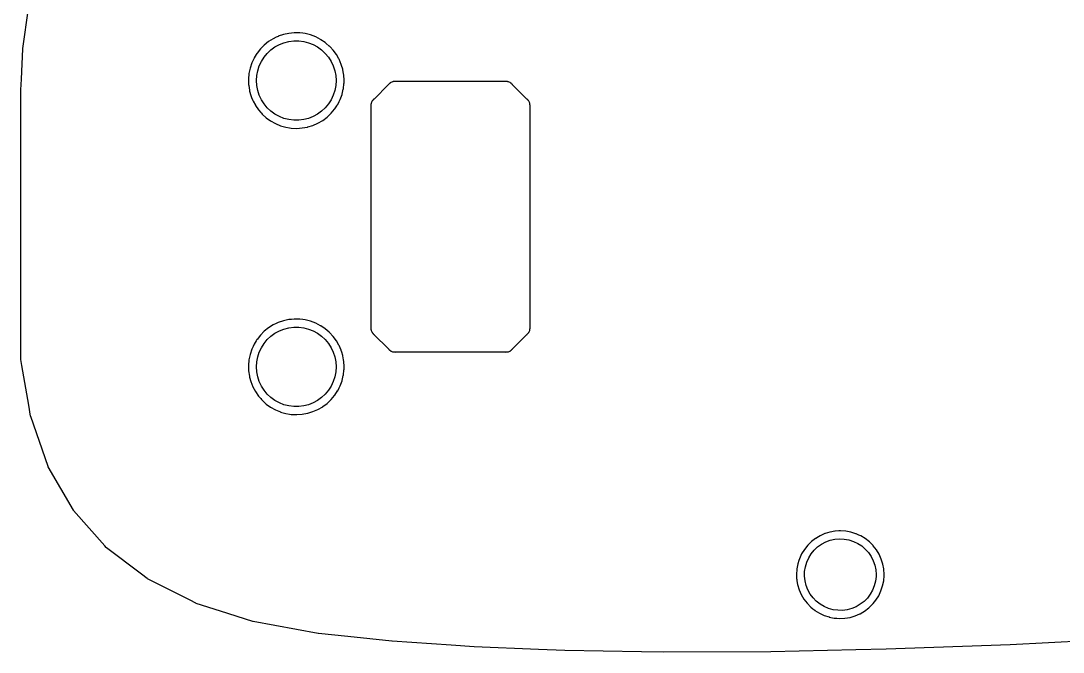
# Model space of a CAD drawing. Extents: x -3.92 to 3.92, y 0.02 to 7.83.
# Drawn here: x -3.917 to -1.338, y 0.025 to 1.587 of the extents above; entities that cross this region are included whole.
import ezdxf

# ---------------------------------------------------------------- set-up
doc = ezdxf.new("R2010")
doc.units = 0
doc.header["$MEASUREMENT"] = 0
doc.layers.add('BLACK', color=7, linetype='CONTINUOUS')

msp = doc.modelspace()

# ---------------------------------------------------------------- linework, layer by layer
at = {"layer": 'BLACK', "linetype": 'CONTINUOUS'}
for p, q in [((-3.91214, 1.51884), (-3.89843, 1.61806)), ((-3.28066, 1.549), (-3.28568, 1.54661)), ((-3.28054, 1.54906), (-3.28066, 1.549)), ((-3.28066, 1.549), (-3.28066, 1.549)), ((-3.2804, 1.54911), (-3.28054, 1.54906)), ((-3.26778, 1.55343), (-3.2804, 1.54911)), ((-3.2804, 1.54911), (-3.2804, 1.54911)), ((-3.26765, 1.55348), (-3.26778, 1.55343)), ((-3.26778, 1.55343), (-3.26778, 1.55343)), ((-3.26751, 1.55351), (-3.26765, 1.55348)), ((-3.25448, 1.55635), (-3.26751, 1.55351)), ((-3.25434, 1.55638), (-3.25448, 1.55635)), ((-3.25448, 1.55635), (-3.25448, 1.55635)), ((-3.24753, 1.55706), (-3.25434, 1.55638)), ((-3.24092, 1.55772), (-3.24753, 1.55706)), ((-3.24078, 1.55773), (-3.24092, 1.55772)), ((-3.24092, 1.55772), (-3.24092, 1.55772)), ((-3.24064, 1.55773), (-3.24078, 1.55773)), ((-3.23307, 1.55761), (-3.24064, 1.55773)), ((-3.24064, 1.55773), (-3.24064, 1.55773)), ((-3.22716, 1.55752), (-3.23307, 1.55761)), ((-3.22702, 1.5575), (-3.22716, 1.55752)), ((-3.21936, 1.55649), (-3.22702, 1.5575)), ((-3.22702, 1.5575), (-3.22702, 1.5575)), ((-3.21365, 1.55574), (-3.21936, 1.55649)), ((-3.20044, 1.55242), (-3.21365, 1.55574)), ((-3.1877, 1.54761), (-3.20044, 1.55242)), ((-3.17559, 1.54136), (-3.1877, 1.54761)), ((-3.315, 1.52744), (-3.32458, 1.51776)), ((-3.30437, 1.53596), (-3.315, 1.52744)), ((-3.29283, 1.5432), (-3.30437, 1.53596)), ((-3.29857, 1.51535), (-3.28857, 1.52261)), ((-3.28568, 1.54661), (-3.29283, 1.5432)), ((-3.28857, 1.52261), (-3.27773, 1.52857)), ((-3.27773, 1.52857), (-3.26624, 1.53312)), ((-3.26624, 1.53312), (-3.25427, 1.53619)), ((-3.25427, 1.53619), (-3.24201, 1.53774)), ((-3.24201, 1.53774), (-3.22965, 1.53774)), ((-3.22965, 1.53774), (-3.21738, 1.53619)), ((-3.21738, 1.53619), (-3.20541, 1.53312)), ((-3.20541, 1.53312), (-3.19392, 1.52857)), ((-3.19392, 1.52857), (-3.18309, 1.52261)), ((-3.18309, 1.52261), (-3.17309, 1.51535)), ((-3.1747, 1.54076), (-3.17559, 1.54136)), ((-3.1644, 1.53384), (-3.1747, 1.54076)), ((-3.16429, 1.53376), (-3.1644, 1.53384)), ((-3.1644, 1.53384), (-3.1644, 1.53384)), ((-3.16145, 1.53134), (-3.16429, 1.53376)), ((-3.15404, 1.525), (-3.16145, 1.53134)), ((-3.15393, 1.52491), (-3.15404, 1.525)), ((-3.15404, 1.525), (-3.15404, 1.525)), ((-3.15383, 1.52481), (-3.15393, 1.52491)), ((-3.152, 1.52284), (-3.15383, 1.52481)), ((-3.15383, 1.52481), (-3.15383, 1.52481)), ((-3.14465, 1.51493), (-3.152, 1.52284)), ((-3.91599, 1.44323), (-3.91218, 1.51841)), ((-3.91218, 1.51841), (-3.91214, 1.51884)), ((-3.33481, 1.50407), (-3.34011, 1.49542)), ((-3.33306, 1.50692), (-3.33481, 1.50407)), ((-3.33299, 1.50704), (-3.33306, 1.50692)), ((-3.33306, 1.50692), (-3.33306, 1.50692)), ((-3.32458, 1.51776), (-3.33299, 1.50704)), ((-3.32208, 1.48693), (-3.31545, 1.49736)), ((-3.31545, 1.49736), (-3.30758, 1.50689)), ((-3.30758, 1.50689), (-3.29857, 1.51535)), ((-3.17309, 1.51535), (-3.16408, 1.50689)), ((-3.16408, 1.50689), (-3.1562, 1.49736)), ((-3.1562, 1.49736), (-3.14958, 1.48693)), ((-3.13659, 1.50395), (-3.14465, 1.51493)), ((-3.13652, 1.50383), (-3.13659, 1.50395)), ((-3.1303, 1.49292), (-3.13652, 1.50383)), ((-3.13652, 1.50383), (-3.13652, 1.50383)), ((-3.35012, 1.47013), (-3.35015, 1.46999)), ((-3.34584, 1.48307), (-3.35012, 1.47013)), ((-3.34274, 1.48974), (-3.34584, 1.48307)), ((-3.34017, 1.49529), (-3.34274, 1.48974)), ((-3.34011, 1.49542), (-3.34017, 1.49529)), ((-3.34017, 1.49529), (-3.34017, 1.49529)), ((-3.33116, 1.46399), (-3.32734, 1.47574)), ((-3.32734, 1.47574), (-3.32208, 1.48693)), ((-3.14958, 1.48693), (-3.14431, 1.47574)), ((-3.14431, 1.47574), (-3.14049, 1.46399)), ((-3.12984, 1.49212), (-3.1303, 1.49292)), ((-3.1245, 1.47959), (-3.12984, 1.49212)), ((-3.12371, 1.47695), (-3.1245, 1.47959)), ((-3.12099, 1.46777), (-3.12371, 1.47695)), ((-3.35288, 1.45679), (-3.35409, 1.44323)), ((-3.35084, 1.46667), (-3.35288, 1.45679)), ((-3.35015, 1.46999), (-3.35084, 1.46667)), ((-3.35015, 1.46999), (-3.35015, 1.46999)), ((-3.33425, 1.43951), (-3.33348, 1.45184)), ((-3.33348, 1.45184), (-3.33116, 1.46399)), ((-3.14049, 1.46399), (-3.13818, 1.45184)), ((-3.13818, 1.45184), (-3.1374, 1.43951)), ((-3.12063, 1.46653), (-3.12099, 1.46777)), ((-3.1206, 1.46639), (-3.12063, 1.46653)), ((-3.1189, 1.45665), (-3.1206, 1.46639)), ((-3.1206, 1.46639), (-3.1206, 1.46639)), ((-3.11828, 1.45311), (-3.1189, 1.45665)), ((-3.11828, 1.45297), (-3.11828, 1.45311)), ((-3.11757, 1.44072), (-3.11828, 1.45297)), ((-3.11828, 1.45297), (-3.11828, 1.45297)), ((-3.91732, 1.41695), (-3.91599, 1.44323)), ((-3.35409, 1.44323), (-3.35409, 1.44308)), ((-3.35409, 1.44308), (-3.35409, 1.44308)), ((-3.35409, 1.44308), (-3.35382, 1.43263)), ((-3.35382, 1.43263), (-3.35374, 1.42961)), ((-3.35374, 1.42961), (-3.35372, 1.42947)), ((-3.35372, 1.42947), (-3.35372, 1.42947)), ((-3.35372, 1.42947), (-3.3534, 1.42725)), ((-3.3534, 1.42725), (-3.35182, 1.41612)), ((-3.33348, 1.42717), (-3.33425, 1.43951)), ((-3.33116, 1.41503), (-3.33348, 1.42717)), ((-3.13818, 1.42717), (-3.14049, 1.41503)), ((-3.1374, 1.43951), (-3.13818, 1.42717)), ((-3.1194, 1.41842), (-3.11937, 1.41855)), ((-3.11937, 1.41855), (-3.11928, 1.4193)), ((-3.11928, 1.4193), (-3.11775, 1.43197)), ((-3.11775, 1.43197), (-3.11773, 1.43208)), ((-3.11775, 1.43197), (-3.11775, 1.43197)), ((-3.11773, 1.4323), (-3.1175, 1.4394)), ((-3.11773, 1.43208), (-3.11773, 1.4323)), ((-3.1175, 1.43951), (-3.11757, 1.44072)), ((-3.1175, 1.4394), (-3.1175, 1.43951)), ((-3.00787, 1.42942), (-3.04348, 1.39381)), ((-3.00754, 1.42983), (-3.00787, 1.42942)), ((-3.00753, 1.42983), (-3.00754, 1.42983)), ((-3.0073, 1.4301), (-3.00753, 1.42983)), ((-3.00711, 1.43039), (-3.0073, 1.4301)), ((-3.00684, 1.43062), (-3.00711, 1.43039)), ((-3.00571, 1.4316), (-3.00684, 1.43062)), ((-3.00684, 1.43062), (-3.00684, 1.43062)), ((-3.00544, 1.43185), (-3.00571, 1.4316)), ((-3.00499, 1.4323), (-3.00544, 1.43185)), ((-3.00454, 1.43263), (-3.00499, 1.4323)), ((-3.00422, 1.43288), (-3.00454, 1.43263)), ((-3.00311, 1.43384), (-3.00422, 1.43288)), ((-3.00284, 1.43407), (-3.00311, 1.43384)), ((-3.00311, 1.43384), (-3.00311, 1.43384)), ((-3.00252, 1.43422), (-3.00284, 1.43407)), ((-3.00239, 1.4343), (-3.00252, 1.43422)), ((-3.00188, 1.4346), (-3.00239, 1.4343)), ((-3.00175, 1.43467), (-3.00188, 1.4346)), ((-3.00146, 1.43488), (-3.00175, 1.43467)), ((-2.99974, 1.4355), (-3.00146, 1.43488)), ((-2.99937, 1.43565), (-2.99974, 1.4355)), ((-2.99803, 1.43626), (-2.99937, 1.43565)), ((-2.99771, 1.43641), (-2.99803, 1.43626)), ((-2.99803, 1.43626), (-2.99803, 1.43626)), ((-2.99736, 1.43646), (-2.99771, 1.43641)), ((-2.99721, 1.4365), (-2.99736, 1.43646)), ((-2.99664, 1.43664), (-2.99721, 1.4365)), ((-2.99649, 1.43667), (-2.99664, 1.43664)), ((-2.99616, 1.43679), (-2.99649, 1.43667)), ((-2.99581, 1.43681), (-2.99616, 1.43679)), ((-2.99433, 1.4369), (-2.99581, 1.43681)), ((-2.99581, 1.43681), (-2.99581, 1.43681)), ((-2.99394, 1.43695), (-2.99433, 1.4369)), ((-2.9935, 1.43701), (-2.99394, 1.43695)), ((-2.99283, 1.43701), (-2.9935, 1.43701)), ((-2.99252, 1.43702), (-2.99283, 1.43701)), ((-2.99053, 1.43714), (-2.99252, 1.43702)), ((-2.99019, 1.43706), (-2.99053, 1.43714)), ((-2.98983, 1.43703), (-2.99019, 1.43706)), ((-2.98939, 1.43701), (-2.98983, 1.43706)), ((-2.98983, 1.43706), (-2.98983, 1.43703)), ((-2.71912, 1.43701), (-2.98939, 1.43701)), ((-2.71859, 1.43706), (-2.71912, 1.43701)), ((-2.71823, 1.43708), (-2.71859, 1.43706)), ((-2.71859, 1.43706), (-2.71859, 1.43706)), ((-2.71789, 1.43716), (-2.71823, 1.43708)), ((-2.71754, 1.43713), (-2.71789, 1.43716)), ((-2.71604, 1.43702), (-2.71754, 1.43713)), ((-2.71754, 1.43713), (-2.71754, 1.43713)), ((-2.71567, 1.43701), (-2.71604, 1.43702)), ((-2.71504, 1.43701), (-2.71567, 1.43701)), ((-2.71485, 1.43698), (-2.71504, 1.43701)), ((-2.71449, 1.43692), (-2.71485, 1.43698)), ((-2.71485, 1.43698), (-2.71485, 1.43698)), ((-2.71409, 1.43688), (-2.71449, 1.43692)), ((-2.71345, 1.43683), (-2.71409, 1.43688)), ((-2.71227, 1.43674), (-2.71345, 1.43683)), ((-2.71194, 1.43662), (-2.71227, 1.43674)), ((-2.71179, 1.43658), (-2.71194, 1.43662)), ((-2.71122, 1.43643), (-2.71179, 1.43658)), ((-2.71107, 1.43639), (-2.71122, 1.43643)), ((-2.71072, 1.43634), (-2.71107, 1.43639)), ((-2.7094, 1.43572), (-2.71072, 1.43634)), ((-2.70907, 1.43556), (-2.7094, 1.43572)), ((-2.7087, 1.4354), (-2.70907, 1.43556)), ((-2.70699, 1.43476), (-2.7087, 1.4354)), ((-2.7067, 1.43455), (-2.70699, 1.43476)), ((-2.70657, 1.43448), (-2.7067, 1.43455)), ((-2.70607, 1.43417), (-2.70657, 1.43448)), ((-2.70594, 1.43409), (-2.70607, 1.43417)), ((-2.70562, 1.43394), (-2.70594, 1.43409)), ((-2.70535, 1.43371), (-2.70562, 1.43394)), ((-2.70425, 1.43273), (-2.70535, 1.43371)), ((-2.70535, 1.43371), (-2.70535, 1.43371)), ((-2.70394, 1.43248), (-2.70425, 1.43273)), ((-2.70359, 1.43221), (-2.70394, 1.43248)), ((-2.70311, 1.43174), (-2.70359, 1.43221)), ((-2.70289, 1.43153), (-2.70311, 1.43174)), ((-2.70139, 1.43021), (-2.70289, 1.43153)), ((-2.70121, 1.42991), (-2.70139, 1.43021)), ((-2.70098, 1.42964), (-2.70121, 1.42991)), ((-2.70096, 1.42966), (-2.70098, 1.42964)), ((-2.70068, 1.42931), (-2.70096, 1.42966)), ((-2.66507, 1.3937), (-2.70068, 1.42931)), ((-3.91732, 1.4167), (-3.91732, 1.41695)), ((-3.91732, 0.750134), (-3.91732, 1.4167)), ((-3.35182, 1.41612), (-3.35178, 1.41598)), ((-3.35178, 1.41598), (-3.35178, 1.41598)), ((-3.35178, 1.41598), (-3.35116, 1.41362)), ((-3.35116, 1.41362), (-3.34836, 1.40294)), ((-3.34836, 1.40294), (-3.34629, 1.39764)), ((-3.34629, 1.39764), (-3.34391, 1.39153)), ((-3.32734, 1.40328), (-3.33116, 1.41503)), ((-3.32208, 1.39209), (-3.32734, 1.40328)), ((-3.14431, 1.40328), (-3.14958, 1.39209)), ((-3.14049, 1.41503), (-3.14431, 1.40328)), ((-3.12723, 1.39252), (-3.12718, 1.39267)), ((-3.12718, 1.39267), (-3.1226, 1.40517)), ((-3.1226, 1.40517), (-3.12255, 1.40531)), ((-3.1226, 1.40517), (-3.1226, 1.40517)), ((-3.12255, 1.40531), (-3.12252, 1.40545)), ((-3.12252, 1.40545), (-3.1194, 1.41842)), ((-3.12252, 1.40545), (-3.12252, 1.40545)), ((-3.1194, 1.41842), (-3.1194, 1.41842)), ((-3.04462, 1.39283), (-3.0457, 1.3916)), ((-3.04438, 1.39309), (-3.04462, 1.39283)), ((-3.04408, 1.39328), (-3.04438, 1.39309)), ((-3.04381, 1.39351), (-3.04408, 1.39328)), ((-3.04348, 1.39381), (-3.04383, 1.39353)), ((-3.04383, 1.39353), (-3.04381, 1.39351)), ((-2.66466, 1.39336), (-2.66507, 1.3937)), ((-2.66439, 1.39313), (-2.66466, 1.39336)), ((-2.66466, 1.39336), (-2.66466, 1.39336)), ((-2.6641, 1.39294), (-2.66439, 1.39313)), ((-2.66386, 1.39267), (-2.6641, 1.39294)), ((-2.66289, 1.39153), (-2.66386, 1.39267)), ((-2.66386, 1.39267), (-2.66386, 1.39267)), ((-3.34391, 1.39153), (-3.34341, 1.39025)), ((-3.34341, 1.39025), (-3.34257, 1.38866)), ((-3.34257, 1.38866), (-3.33711, 1.37835)), ((-3.33711, 1.37835), (-3.33704, 1.37821)), ((-3.33704, 1.37821), (-3.33696, 1.37809)), ((-3.33696, 1.37809), (-3.33696, 1.37809)), ((-3.33696, 1.37809), (-3.3294, 1.3671)), ((-3.3294, 1.3671), (-3.3294, 1.3671)), ((-3.3294, 1.3671), (-3.32932, 1.36699)), ((-3.32932, 1.36699), (-3.32392, 1.36079)), ((-3.31545, 1.38166), (-3.32208, 1.39209)), ((-3.30758, 1.37213), (-3.31545, 1.38166)), ((-3.29857, 1.36367), (-3.30758, 1.37213)), ((-3.16408, 1.37213), (-3.17309, 1.36367)), ((-3.1562, 1.38166), (-3.16408, 1.37213)), ((-3.14958, 1.39209), (-3.1562, 1.38166)), ((-3.14957, 1.35851), (-3.14083, 1.36896)), ((-3.14083, 1.36896), (-3.14028, 1.3698)), ((-3.14028, 1.3698), (-3.13581, 1.3766)), ((-3.13581, 1.3766), (-3.13343, 1.38023)), ((-3.13343, 1.38023), (-3.13335, 1.38035)), ((-3.13343, 1.38023), (-3.13343, 1.38023)), ((-3.13335, 1.38035), (-3.12965, 1.38771)), ((-3.12965, 1.38771), (-3.1273, 1.39239)), ((-3.1273, 1.39239), (-3.12723, 1.39252)), ((-3.1273, 1.39239), (-3.1273, 1.39239)), ((-3.05119, 1.37845), (-3.05133, 1.3766)), ((-3.05133, 1.3766), (-3.05126, 1.37626)), ((-3.05126, 1.37626), (-3.05123, 1.3759)), ((-3.05123, 1.3759), (-3.05124, 1.3759)), ((-3.05124, 1.3759), (-3.05118, 1.37537)), ((-3.05118, 1.37881), (-3.05119, 1.37845)), ((-3.05113, 1.37976), (-3.05118, 1.37945)), ((-3.05118, 1.37945), (-3.05118, 1.37881)), ((-3.05118, 1.37537), (-3.05118, 0.829507)), ((-3.0511, 1.38), (-3.05113, 1.37976)), ((-3.05105, 1.3804), (-3.0511, 1.38)), ((-3.05094, 1.38187), (-3.05105, 1.3804)), ((-3.05091, 1.38222), (-3.05094, 1.38187)), ((-3.05079, 1.38255), (-3.05091, 1.38222)), ((-3.05076, 1.3827), (-3.05079, 1.38255)), ((-3.05061, 1.38327), (-3.05076, 1.3827)), ((-3.05056, 1.38342), (-3.05061, 1.38327)), ((-3.05051, 1.38377), (-3.05056, 1.38342)), ((-3.04984, 1.3852), (-3.05051, 1.38377)), ((-3.04973, 1.38542), (-3.04984, 1.3852)), ((-3.04958, 1.38579), (-3.04973, 1.38542)), ((-3.04894, 1.3875), (-3.04958, 1.38579)), ((-3.04872, 1.38778), (-3.04894, 1.3875)), ((-3.04865, 1.38792), (-3.04872, 1.38778)), ((-3.04835, 1.38842), (-3.04865, 1.38792)), ((-3.04826, 1.38855), (-3.04835, 1.38842)), ((-3.04811, 1.38887), (-3.04826, 1.38855)), ((-3.04788, 1.38913), (-3.04811, 1.38887)), ((-3.0469, 1.39024), (-3.04788, 1.38913)), ((-3.04665, 1.39055), (-3.0469, 1.39024)), ((-3.04639, 1.3909), (-3.04665, 1.39055)), ((-3.04591, 1.39138), (-3.04639, 1.3909)), ((-3.0457, 1.3916), (-3.04591, 1.39138)), ((-2.66264, 1.39126), (-2.66289, 1.39153)), ((-2.66219, 1.39081), (-2.66264, 1.39126)), ((-2.66207, 1.39066), (-2.66219, 1.39081)), ((-2.66186, 1.39036), (-2.66207, 1.39066)), ((-2.66161, 1.39005), (-2.66186, 1.39036)), ((-2.66042, 1.38866), (-2.66161, 1.39005)), ((-2.66027, 1.38834), (-2.66042, 1.38866)), ((-2.66019, 1.38821), (-2.66027, 1.38834)), ((-2.65989, 1.38771), (-2.66019, 1.38821)), ((-2.65982, 1.38757), (-2.65989, 1.38771)), ((-2.65961, 1.38729), (-2.65982, 1.38757)), ((-2.65949, 1.38695), (-2.65961, 1.38729)), ((-2.65899, 1.38557), (-2.65949, 1.38695)), ((-2.65949, 1.38695), (-2.65949, 1.38695)), ((-2.65884, 1.3852), (-2.65899, 1.38557)), ((-2.65808, 1.38353), (-2.65884, 1.3852)), ((-2.65803, 1.38318), (-2.65808, 1.38353)), ((-2.65799, 1.38304), (-2.65803, 1.38318)), ((-2.65785, 1.38247), (-2.65799, 1.38304)), ((-2.65782, 1.38232), (-2.65785, 1.38247)), ((-2.6577, 1.38198), (-2.65782, 1.38232)), ((-2.65767, 1.38163), (-2.6577, 1.38198)), ((-2.65758, 1.38016), (-2.65767, 1.38163)), ((-2.65767, 1.38163), (-2.65767, 1.38163)), ((-2.65754, 1.37976), (-2.65758, 1.38016)), ((-2.65748, 1.37933), (-2.65754, 1.37976)), ((-2.65748, 1.37865), (-2.65748, 1.37933)), ((-2.65747, 1.37835), (-2.65748, 1.37865)), ((-2.65748, 1.37522), (-2.65743, 1.37566)), ((-2.65748, 0.829354), (-2.65748, 1.37522)), ((-2.65736, 1.3766), (-2.65747, 1.37835)), ((-2.65745, 1.37566), (-2.65743, 1.37601)), ((-2.65743, 1.37566), (-2.65745, 1.37566)), ((-2.65743, 1.37601), (-2.65735, 1.37636)), ((-2.65735, 1.37636), (-2.65736, 1.3766)), ((-3.32392, 1.36079), (-3.32184, 1.35841)), ((-3.32184, 1.35841), (-3.32037, 1.35672)), ((-3.32037, 1.35672), (-3.31029, 1.34755)), ((-3.31029, 1.34755), (-3.29923, 1.3396)), ((-3.28857, 1.35641), (-3.29857, 1.36367)), ((-3.27773, 1.35045), (-3.28857, 1.35641)), ((-3.26624, 1.3459), (-3.27773, 1.35045)), ((-3.25427, 1.34283), (-3.26624, 1.3459)), ((-3.24201, 1.34128), (-3.25427, 1.34283)), ((-3.22965, 1.34128), (-3.24201, 1.34128)), ((-3.21738, 1.34283), (-3.22965, 1.34128)), ((-3.20541, 1.3459), (-3.21738, 1.34283)), ((-3.19392, 1.35045), (-3.20541, 1.3459)), ((-3.18309, 1.35641), (-3.19392, 1.35045)), ((-3.17309, 1.36367), (-3.18309, 1.35641)), ((-3.17023, 1.34104), (-3.15957, 1.34905)), ((-3.15957, 1.34905), (-3.15945, 1.34913)), ((-3.15957, 1.34905), (-3.15957, 1.34905)), ((-3.15945, 1.34913), (-3.14957, 1.35851)), ((-3.29923, 1.3396), (-3.28733, 1.33298)), ((-3.28733, 1.33298), (-3.27474, 1.32776)), ((-3.27474, 1.32776), (-3.2746, 1.32772)), ((-3.2746, 1.32772), (-3.2746, 1.32772)), ((-3.2746, 1.32772), (-3.26178, 1.32407)), ((-3.26178, 1.32407), (-3.26178, 1.32407)), ((-3.26178, 1.32407), (-3.26164, 1.32403)), ((-3.26164, 1.32403), (-3.25239, 1.32252)), ((-3.25239, 1.32252), (-3.24834, 1.32185)), ((-3.24834, 1.32185), (-3.24834, 1.32185)), ((-3.24834, 1.32185), (-3.24819, 1.32183)), ((-3.24819, 1.32183), (-3.24805, 1.32182)), ((-3.24805, 1.32182), (-3.23473, 1.3212)), ((-3.23473, 1.3212), (-3.23473, 1.3212)), ((-3.23473, 1.3212), (-3.23459, 1.32119)), ((-3.23459, 1.32119), (-3.23407, 1.32122)), ((-3.23407, 1.32122), (-3.22114, 1.32211)), ((-3.22114, 1.32211), (-3.22114, 1.32211)), ((-3.22114, 1.32211), (-3.221, 1.32211)), ((-3.221, 1.32211), (-3.22086, 1.32214)), ((-3.22086, 1.32214), (-3.20774, 1.32457)), ((-3.22086, 1.32214), (-3.22086, 1.32214)), ((-3.20774, 1.32457), (-3.2076, 1.3246)), ((-3.20774, 1.32457), (-3.20774, 1.32457)), ((-3.2076, 1.3246), (-3.19458, 1.3286)), ((-3.19458, 1.3286), (-3.18211, 1.33408)), ((-3.18211, 1.33408), (-3.17035, 1.34095)), ((-3.17035, 1.34095), (-3.17023, 1.34104)), ((-3.30437, 0.827299), (-3.315, 0.818781)), ((-3.29283, 0.834538), (-3.30437, 0.827299)), ((-3.28568, 0.837948), (-3.29283, 0.834538)), ((-3.28066, 0.840341), (-3.28568, 0.837948)), ((-3.28054, 0.840403), (-3.28066, 0.840341)), ((-3.28066, 0.840341), (-3.28066, 0.840341)), ((-3.2804, 0.840449), (-3.28054, 0.840403)), ((-3.26778, 0.844769), (-3.2804, 0.840449)), ((-3.2804, 0.840449), (-3.2804, 0.840449)), ((-3.26765, 0.844815), (-3.26778, 0.844769)), ((-3.26778, 0.844769), (-3.26778, 0.844769)), ((-3.26751, 0.844846), (-3.26765, 0.844815)), ((-3.25448, 0.847687), (-3.26751, 0.844846)), ((-3.26624, 0.824455), (-3.25427, 0.827529)), ((-3.25434, 0.847717), (-3.25448, 0.847687)), ((-3.25448, 0.847687), (-3.25448, 0.847687)), ((-3.24753, 0.848396), (-3.25434, 0.847717)), ((-3.25427, 0.827529), (-3.24201, 0.829078)), ((-3.24092, 0.849056), (-3.24753, 0.848396)), ((-3.24201, 0.829078), (-3.22965, 0.829078)), ((-3.24078, 0.84907), (-3.24092, 0.849056)), ((-3.24092, 0.849056), (-3.24092, 0.849056)), ((-3.24064, 0.849068), (-3.24078, 0.84907)), ((-3.23307, 0.848949), (-3.24064, 0.849068)), ((-3.24064, 0.849068), (-3.24064, 0.849068)), ((-3.22716, 0.848856), (-3.23307, 0.848949)), ((-3.22965, 0.829078), (-3.21738, 0.827529)), ((-3.22702, 0.848838), (-3.22716, 0.848856)), ((-3.21936, 0.847829), (-3.22702, 0.848838)), ((-3.22702, 0.848838), (-3.22702, 0.848838)), ((-3.21365, 0.847078), (-3.21936, 0.847829)), ((-3.21738, 0.827529), (-3.20541, 0.824455)), ((-3.20044, 0.843759), (-3.21365, 0.847078)), ((-3.1877, 0.838944), (-3.20044, 0.843759)), ((-3.17559, 0.832696), (-3.1877, 0.838944)), ((-3.1747, 0.832099), (-3.17559, 0.832696)), ((-3.1644, 0.825178), (-3.1747, 0.832099)), ((-3.05124, 0.828711), (-3.05131, 0.828366)), ((-3.05131, 0.828366), (-3.05129, 0.828013)), ((-3.05129, 0.828013), (-3.05119, 0.826379)), ((-3.05121, 0.829063), (-3.05124, 0.828711)), ((-3.05118, 0.829507), (-3.05123, 0.829065)), ((-3.05123, 0.829065), (-3.05121, 0.829063)), ((-3.05119, 0.826379), (-3.05118, 0.826071)), ((-3.05118, 0.826071), (-3.05118, 0.825397)), ((-3.05118, 0.825397), (-3.05112, 0.824961)), ((-2.65742, 0.828823), (-2.65748, 0.829354)), ((-2.65748, 0.825911), (-2.65747, 0.826278)), ((-2.65748, 0.825274), (-2.65748, 0.825911)), ((-2.65747, 0.826278), (-2.65736, 0.827772)), ((-2.65743, 0.828822), (-2.65742, 0.828823)), ((-2.6574, 0.828469), (-2.65743, 0.828822)), ((-2.65733, 0.828124), (-2.6574, 0.828469)), ((-2.65736, 0.827772), (-2.65733, 0.828124)), ((-2.65736, 0.827772), (-2.65736, 0.827772)), ((-3.32458, 0.809098), (-3.33299, 0.798378)), ((-3.315, 0.818781), (-3.32458, 0.809098)), ((-3.30758, 0.798224), (-3.29857, 0.806685)), ((-3.29857, 0.806685), (-3.28857, 0.81395)), ((-3.28857, 0.81395), (-3.27773, 0.819905)), ((-3.27773, 0.819905), (-3.26624, 0.824455)), ((-3.20541, 0.824455), (-3.19392, 0.819905)), ((-3.19392, 0.819905), (-3.18309, 0.81395)), ((-3.18309, 0.81395), (-3.17309, 0.806685)), ((-3.17309, 0.806685), (-3.16408, 0.798224)), ((-3.16429, 0.825098), (-3.1644, 0.825178)), ((-3.1644, 0.825178), (-3.1644, 0.825178)), ((-3.15944, 0.820959), (-3.16429, 0.825098)), ((-3.15404, 0.816344), (-3.15944, 0.820959)), ((-3.15404, 0.816343), (-3.15404, 0.816344)), ((-3.15393, 0.816251), (-3.15404, 0.816343)), ((-3.14465, 0.806272), (-3.15393, 0.816251)), ((-3.13659, 0.795293), (-3.14465, 0.806272)), ((-3.05112, 0.824961), (-3.05108, 0.824566)), ((-3.05108, 0.824566), (-3.05096, 0.82274)), ((-3.05096, 0.82274), (-3.05084, 0.822408)), ((-3.05084, 0.822408), (-3.05081, 0.822259)), ((-3.05081, 0.822259), (-3.05067, 0.821686)), ((-3.05067, 0.821686), (-3.05063, 0.821541)), ((-3.05063, 0.821541), (-3.05058, 0.821191)), ((-3.05058, 0.821191), (-3.05043, 0.82087)), ((-3.05043, 0.82087), (-3.05043, 0.82087)), ((-3.05043, 0.82087), (-3.04982, 0.819526)), ((-3.04982, 0.819526), (-3.04967, 0.819158)), ((-3.04967, 0.819158), (-3.04905, 0.817438)), ((-3.04905, 0.817438), (-3.04884, 0.817152)), ((-3.04884, 0.817152), (-3.04877, 0.817018)), ((-3.04877, 0.817018), (-3.04847, 0.81651)), ((-3.04847, 0.81651), (-3.04839, 0.816382)), ((-3.04839, 0.816382), (-3.04825, 0.81606)), ((-3.04825, 0.81606), (-3.04801, 0.815792)), ((-3.04801, 0.815792), (-3.04705, 0.814675)), ((-3.04705, 0.814675), (-3.0468, 0.814363)), ((-3.0468, 0.814363), (-3.04647, 0.813911)), ((-3.04647, 0.813911), (-3.04602, 0.813461)), ((-3.04602, 0.813461), (-3.04577, 0.813192)), ((-3.04577, 0.813192), (-3.04457, 0.811789)), ((-3.04457, 0.811789), (-3.04427, 0.811597)), ((-3.04427, 0.811597), (-3.044, 0.811365)), ((-3.044, 0.811365), (-3.044, 0.811362)), ((-3.044, 0.811362), (-3.04359, 0.811026)), ((-3.04359, 0.811026), (-3.00798, 0.775417)), ((-2.70079, 0.775308), (-2.66518, 0.810918)), ((-2.66518, 0.810918), (-2.66483, 0.811196)), ((-2.66485, 0.811213), (-2.66458, 0.811442)), ((-2.66483, 0.811196), (-2.66485, 0.811213)), ((-2.66458, 0.811442), (-2.66428, 0.811631)), ((-2.66428, 0.811631), (-2.66296, 0.813124)), ((-2.66296, 0.813124), (-2.66275, 0.813348)), ((-2.66275, 0.813348), (-2.66227, 0.813824)), ((-2.66227, 0.813824), (-2.66201, 0.814177)), ((-2.66201, 0.814177), (-2.66176, 0.814485)), ((-2.66176, 0.814485), (-2.66078, 0.815591)), ((-2.66078, 0.815591), (-2.66055, 0.815856)), ((-2.66055, 0.815856), (-2.6604, 0.816176)), ((-2.6604, 0.816176), (-2.66031, 0.816303)), ((-2.66031, 0.816303), (-2.66001, 0.816808)), ((-2.66001, 0.816808), (-2.65994, 0.816941)), ((-2.65994, 0.816941), (-2.65973, 0.817224)), ((-2.65973, 0.817224), (-2.6596, 0.817555)), ((-2.6596, 0.817555), (-2.65908, 0.818937)), ((-2.6596, 0.817555), (-2.6596, 0.817555)), ((-2.65908, 0.818937), (-2.65893, 0.819303)), ((-2.65893, 0.819303), (-2.65815, 0.820959)), ((-2.65815, 0.820959), (-2.6581, 0.821308)), ((-2.6581, 0.821308), (-2.65805, 0.821452)), ((-2.65805, 0.821452), (-2.6579, 0.822023)), ((-2.6579, 0.822023), (-2.65787, 0.822171)), ((-2.65787, 0.822171), (-2.65775, 0.822502)), ((-2.65775, 0.822502), (-2.6577, 0.823093)), ((-2.6577, 0.823093), (-2.65761, 0.824326)), ((-2.65761, 0.824326), (-2.65757, 0.824721)), ((-2.65757, 0.824721), (-2.65751, 0.825085)), ((-2.65751, 0.825085), (-2.65748, 0.825274)), ((-2.65751, 0.825085), (-2.65751, 0.825085)), ((-3.34584, 0.774406), (-3.35012, 0.761473)), ((-3.34274, 0.781083), (-3.34584, 0.774406)), ((-3.34017, 0.786633), (-3.34274, 0.781083)), ((-3.34011, 0.786763), (-3.34017, 0.786633)), ((-3.34017, 0.786633), (-3.34017, 0.786633)), ((-3.33481, 0.795408), (-3.34011, 0.786763)), ((-3.33306, 0.798256), (-3.33481, 0.795408)), ((-3.33299, 0.798378), (-3.33306, 0.798256)), ((-3.33306, 0.798256), (-3.33306, 0.798256)), ((-3.32734, 0.76708), (-3.32208, 0.778264)), ((-3.32208, 0.778264), (-3.31545, 0.7887)), ((-3.31545, 0.7887), (-3.30758, 0.798224)), ((-3.16408, 0.798224), (-3.1562, 0.7887)), ((-3.1562, 0.7887), (-3.14958, 0.778264)), ((-3.14958, 0.778264), (-3.14431, 0.76708)), ((-3.13652, 0.795169), (-3.13659, 0.795293)), ((-3.13652, 0.795168), (-3.13652, 0.795169)), ((-3.1303, 0.784262), (-3.13652, 0.795168)), ((-3.12984, 0.78346), (-3.1303, 0.784262)), ((-3.12978, 0.783328), (-3.12984, 0.78346)), ((-3.12495, 0.771995), (-3.12978, 0.783328)), ((-3.00798, 0.775417), (-3.0077, 0.775069)), ((-3.0077, 0.775069), (-3.00768, 0.775084)), ((-3.00768, 0.775084), (-3.00746, 0.774815)), ((-3.00746, 0.774815), (-3.00727, 0.774516)), ((-3.00727, 0.774516), (-3.007, 0.774282)), ((-3.007, 0.774282), (-3.007, 0.774282)), ((-3.007, 0.774282), (-3.00577, 0.773197)), ((-2.70296, 0.773123), (-2.70155, 0.774332)), ((-2.70155, 0.774332), (-2.70136, 0.774628)), ((-2.70136, 0.774628), (-2.70113, 0.774895)), ((-2.70113, 0.774893), (-2.70079, 0.775308)), ((-2.70113, 0.774895), (-2.70113, 0.774893)), ((-3.91725, 0.749294), (-3.91732, 0.750134)), ((-3.91472, 0.734564), (-3.91725, 0.749294)), ((-3.35288, 0.748133), (-3.35409, 0.734564)), ((-3.35285, 0.748273), (-3.35288, 0.748133)), ((-3.35015, 0.761332), (-3.35285, 0.748273)), ((-3.35012, 0.761473), (-3.35015, 0.761333)), ((-3.35015, 0.761333), (-3.35015, 0.761332)), ((-3.33348, 0.743183), (-3.33116, 0.755325)), ((-3.33116, 0.755325), (-3.32734, 0.76708)), ((-3.14431, 0.76708), (-3.14049, 0.755325)), ((-3.14049, 0.755325), (-3.13818, 0.743183)), ((-3.1245, 0.770929), (-3.12495, 0.771995)), ((-3.1235, 0.767566), (-3.1245, 0.770929)), ((-3.12099, 0.759107), (-3.1235, 0.767566)), ((-3.12063, 0.757867), (-3.12099, 0.759107)), ((-3.1206, 0.757727), (-3.12063, 0.757867)), ((-3.11893, 0.748126), (-3.1206, 0.757727)), ((-3.1206, 0.757727), (-3.1206, 0.757727)), ((-3.11828, 0.744447), (-3.11893, 0.748126)), ((-3.00577, 0.773197), (-3.00555, 0.772987)), ((-3.00555, 0.772987), (-3.00507, 0.77251)), ((-3.00507, 0.77251), (-3.00481, 0.77231)), ((-3.00481, 0.77231), (-3.00472, 0.772246)), ((-3.00472, 0.772246), (-3.00441, 0.771995)), ((-3.00441, 0.771995), (-3.00339, 0.771092)), ((-3.00339, 0.771092), (-3.00304, 0.770784)), ((-3.00304, 0.770784), (-3.00272, 0.770634)), ((-3.00272, 0.770634), (-3.00259, 0.770551)), ((-3.00259, 0.770551), (-3.00209, 0.770247)), ((-3.00209, 0.770247), (-3.00196, 0.770174)), ((-3.00196, 0.770174), (-3.00167, 0.769962)), ((-3.00167, 0.769962), (-3.00134, 0.769838)), ((-3.00134, 0.769838), (-3.00134, 0.769838)), ((-3.00134, 0.769838), (-2.99996, 0.76932)), ((-2.99996, 0.76932), (-2.99959, 0.769166)), ((-2.99959, 0.769166), (-2.99794, 0.768388)), ((-2.99794, 0.768388), (-2.99759, 0.768334)), ((-2.99759, 0.768334), (-2.99745, 0.76829)), ((-2.99745, 0.76829), (-2.99687, 0.76814)), ((-2.99687, 0.76814), (-2.99673, 0.768108)), ((-2.99673, 0.768108), (-2.9964, 0.767984)), ((-2.9964, 0.767984), (-2.99604, 0.767957)), ((-2.99604, 0.767957), (-2.99604, 0.767957)), ((-2.99604, 0.767957), (-2.99457, 0.767848)), ((-2.99457, 0.767848), (-2.99418, 0.767803)), ((-2.99418, 0.767803), (-2.99381, 0.767746)), ((-2.99381, 0.767746), (-2.99381, 0.767746)), ((-2.99381, 0.767746), (-2.99362, 0.767717)), ((-2.99362, 0.767717), (-2.99299, 0.767717)), ((-2.99299, 0.767717), (-2.99262, 0.767703)), ((-2.99262, 0.767703), (-2.99113, 0.767592)), ((-2.99113, 0.767592), (-2.99113, 0.767592)), ((-2.99113, 0.767592), (-2.99077, 0.767566)), ((-2.99077, 0.767566), (-2.99043, 0.767639)), ((-2.99043, 0.767639), (-2.99008, 0.767664)), ((-2.99008, 0.76766), (-2.98954, 0.767717)), ((-2.99008, 0.767664), (-2.99008, 0.76766)), ((-2.98954, 0.767717), (-2.71927, 0.767717)), ((-2.71927, 0.767717), (-2.71883, 0.767667)), ((-2.71883, 0.767667), (-2.71883, 0.76769)), ((-2.71883, 0.76769), (-2.71847, 0.767662)), ((-2.71847, 0.767662), (-2.71813, 0.767584)), ((-2.71813, 0.767584), (-2.71614, 0.767707)), ((-2.71614, 0.767707), (-2.71584, 0.767717)), ((-2.71584, 0.767717), (-2.71516, 0.767717)), ((-2.71516, 0.767717), (-2.71472, 0.767779)), ((-2.71472, 0.767779), (-2.71433, 0.767819)), ((-2.71433, 0.767819), (-2.71286, 0.767911)), ((-2.71286, 0.767911), (-2.7125, 0.767933)), ((-2.71286, 0.767911), (-2.71286, 0.767911)), ((-2.7125, 0.767933), (-2.71217, 0.768053)), ((-2.71217, 0.768053), (-2.71202, 0.768083)), ((-2.71202, 0.768083), (-2.71145, 0.768226)), ((-2.71145, 0.768226), (-2.7113, 0.768269)), ((-2.7113, 0.768269), (-2.71096, 0.768319)), ((-2.71096, 0.768319), (-2.70929, 0.769076)), ((-2.70929, 0.769076), (-2.70892, 0.769226)), ((-2.70892, 0.769226), (-2.70753, 0.769727)), ((-2.70753, 0.769727), (-2.7072, 0.769847)), ((-2.70753, 0.769727), (-2.70753, 0.769727)), ((-2.7072, 0.769847), (-2.70692, 0.770055)), ((-2.70692, 0.770055), (-2.70678, 0.770127)), ((-2.70678, 0.770127), (-2.70627, 0.770424)), ((-2.70627, 0.770424), (-2.70615, 0.770506)), ((-2.70615, 0.770506), (-2.70582, 0.770652)), ((-2.70582, 0.770652), (-2.70533, 0.771081)), ((-2.70533, 0.771081), (-2.70444, 0.771846)), ((-2.70444, 0.771846), (-2.70413, 0.772093)), ((-2.70413, 0.772093), (-2.70367, 0.772423)), ((-2.70367, 0.772423), (-2.70322, 0.772873)), ((-2.70322, 0.772873), (-2.70296, 0.773123)), ((-3.89783, 0.636306), (-3.91472, 0.734564)), ((-3.35409, 0.734564), (-3.35374, 0.720946)), ((-3.33425, 0.730847), (-3.33348, 0.743183)), ((-3.33348, 0.718511), (-3.33425, 0.730847)), ((-3.13818, 0.743183), (-3.1374, 0.730847)), ((-3.1374, 0.730847), (-3.13818, 0.718511)), ((-3.11935, 0.710036), (-3.11775, 0.723308)), ((-3.11828, 0.744305), (-3.11828, 0.744447)), ((-3.11757, 0.732063), (-3.11828, 0.744305)), ((-3.11828, 0.744305), (-3.11828, 0.744305)), ((-3.11775, 0.723308), (-3.11773, 0.723417)), ((-3.11775, 0.723308), (-3.11775, 0.723308)), ((-3.11773, 0.723417), (-3.1175, 0.730847)), ((-3.1175, 0.730847), (-3.11757, 0.732063)), ((-3.35374, 0.720946), (-3.35182, 0.707459)), ((-3.35182, 0.707459), (-3.35178, 0.707321)), ((-3.35178, 0.707321), (-3.35178, 0.707321)), ((-3.35178, 0.707321), (-3.35116, 0.704958)), ((-3.35116, 0.704958), (-3.34836, 0.694282)), ((-3.33116, 0.70637), (-3.33348, 0.718511)), ((-3.32734, 0.694615), (-3.33116, 0.70637)), ((-3.14049, 0.70637), (-3.14431, 0.694615)), ((-3.13818, 0.718511), (-3.14049, 0.70637)), ((-3.12428, 0.691919), (-3.1226, 0.696513)), ((-3.1226, 0.696513), (-3.12255, 0.696647)), ((-3.1226, 0.696513), (-3.1226, 0.696513)), ((-3.12255, 0.696647), (-3.12252, 0.696786)), ((-3.12252, 0.696786), (-3.1194, 0.709754)), ((-3.12252, 0.696786), (-3.12252, 0.696786)), ((-3.1194, 0.709755), (-3.11937, 0.709893)), ((-3.1194, 0.709754), (-3.1194, 0.709755)), ((-3.11937, 0.709893), (-3.11935, 0.710036)), ((-3.34836, 0.694282), (-3.34341, 0.68159)), ((-3.34341, 0.68159), (-3.33704, 0.669551)), ((-3.32208, 0.683431), (-3.32734, 0.694615)), ((-3.31545, 0.672994), (-3.32208, 0.683431)), ((-3.30758, 0.663471), (-3.31545, 0.672994)), ((-3.1562, 0.672994), (-3.16408, 0.663471)), ((-3.14958, 0.683431), (-3.1562, 0.672994)), ((-3.14431, 0.694615), (-3.14958, 0.683431)), ((-3.14075, 0.660417), (-3.13343, 0.671565)), ((-3.13343, 0.671565), (-3.13335, 0.671684)), ((-3.13343, 0.671565), (-3.13343, 0.671565)), ((-3.13335, 0.671684), (-3.12969, 0.678963)), ((-3.12969, 0.678963), (-3.1273, 0.683727)), ((-3.1273, 0.683727), (-3.12723, 0.683854)), ((-3.1273, 0.683727), (-3.1273, 0.683727)), ((-3.12723, 0.683854), (-3.12428, 0.691919)), ((-3.33704, 0.669551), (-3.33696, 0.669433)), ((-3.33696, 0.669433), (-3.33696, 0.669433)), ((-3.33696, 0.669433), (-3.3294, 0.658442)), ((-3.3294, 0.658442), (-3.3294, 0.658441)), ((-3.3294, 0.658441), (-3.32932, 0.658324)), ((-3.32932, 0.658324), (-3.32392, 0.652127)), ((-3.32392, 0.652127), (-3.32184, 0.649748)), ((-3.32184, 0.649748), (-3.32037, 0.648058)), ((-3.32037, 0.648058), (-3.31029, 0.63889)), ((-3.29857, 0.655009), (-3.30758, 0.663471)), ((-3.28857, 0.647744), (-3.29857, 0.655009)), ((-3.27773, 0.641789), (-3.28857, 0.647744)), ((-3.18309, 0.647744), (-3.19392, 0.641789)), ((-3.17309, 0.655009), (-3.18309, 0.647744)), ((-3.16408, 0.663471), (-3.17309, 0.655009)), ((-3.15945, 0.64047), (-3.14957, 0.649847)), ((-3.14957, 0.649847), (-3.14083, 0.660298)), ((-3.14083, 0.660298), (-3.14075, 0.660417)), ((-3.89314, 0.609023), (-3.89783, 0.636306)), ((-3.31029, 0.63889), (-3.29923, 0.630941)), ((-3.29923, 0.630941), (-3.28733, 0.624315)), ((-3.28733, 0.624315), (-3.27474, 0.619102)), ((-3.26624, 0.637239), (-3.27773, 0.641789)), ((-3.27474, 0.619102), (-3.2746, 0.619063)), ((-3.2746, 0.619063), (-3.2746, 0.619063)), ((-3.2746, 0.619063), (-3.26178, 0.615409)), ((-3.25427, 0.634165), (-3.26624, 0.637239)), ((-3.24201, 0.632616), (-3.25427, 0.634165)), ((-3.22965, 0.632616), (-3.24201, 0.632616)), ((-3.21738, 0.634165), (-3.22965, 0.632616)), ((-3.20541, 0.637239), (-3.21738, 0.634165)), ((-3.2076, 0.615936), (-3.19458, 0.619942)), ((-3.19392, 0.641789), (-3.20541, 0.637239)), ((-3.19458, 0.619942), (-3.18211, 0.625417)), ((-3.18211, 0.625417), (-3.17035, 0.63229)), ((-3.17035, 0.63229), (-3.17023, 0.632376)), ((-3.17023, 0.632376), (-3.15957, 0.640384)), ((-3.15957, 0.640384), (-3.15945, 0.64047)), ((-3.15957, 0.640384), (-3.15957, 0.640384)), ((-3.89293, 0.608231), (-3.89314, 0.609023)), ((-3.84975, 0.484353), (-3.89293, 0.608231)), ((-3.26178, 0.615409), (-3.26178, 0.615409)), ((-3.26178, 0.615409), (-3.26164, 0.61537)), ((-3.26164, 0.61537), (-3.25239, 0.613856)), ((-3.25239, 0.613856), (-3.24834, 0.613192)), ((-3.24834, 0.613192), (-3.24834, 0.613192)), ((-3.24834, 0.613192), (-3.24819, 0.613169)), ((-3.24819, 0.613169), (-3.24805, 0.613162)), ((-3.24805, 0.613162), (-3.23473, 0.612534)), ((-3.23473, 0.612534), (-3.23473, 0.612534)), ((-3.23473, 0.612534), (-3.23459, 0.612527)), ((-3.23459, 0.612527), (-3.23407, 0.612562)), ((-3.23407, 0.612562), (-3.22114, 0.613444)), ((-3.22114, 0.613444), (-3.221, 0.613454)), ((-3.22114, 0.613444), (-3.22114, 0.613444)), ((-3.221, 0.613454), (-3.22086, 0.61348)), ((-3.22086, 0.61348), (-3.20774, 0.61591)), ((-3.22086, 0.61348), (-3.22086, 0.61348)), ((-3.20774, 0.61591), (-3.2076, 0.615936)), ((-3.20774, 0.61591), (-3.20774, 0.61591)), ((-3.84937, 0.483507), (-3.84975, 0.484353)), ((-3.78736, 0.376027), (-3.84937, 0.483507)), ((-3.78736, 0.376026), (-3.78736, 0.376027)), ((-3.78678, 0.375221), (-3.78736, 0.376026)), ((-3.70984, 0.288159), (-3.78678, 0.375221)), ((-1.94387, 0.310349), (-1.95061, 0.306337)), ((-1.93952, 0.312936), (-1.94387, 0.310349)), ((-1.92758, 0.318216), (-1.93952, 0.312936)), ((-1.92744, 0.318259), (-1.92758, 0.318216)), ((-1.91523, 0.321979), (-1.92744, 0.318259)), ((-1.92744, 0.318259), (-1.92744, 0.318259)), ((-1.91509, 0.322022), (-1.91523, 0.321979)), ((-1.91523, 0.321979), (-1.91523, 0.321979)), ((-1.90316, 0.324137), (-1.91509, 0.322022)), ((-1.90238, 0.324275), (-1.90316, 0.324137)), ((-1.90223, 0.324301), (-1.90238, 0.324275)), ((-1.90238, 0.324275), (-1.90238, 0.324275)), ((-1.89301, 0.324808), (-1.90223, 0.324301)), ((-1.88934, 0.32501), (-1.89301, 0.324808)), ((-1.8892, 0.325018), (-1.88934, 0.32501)), ((-1.88934, 0.32501), (-1.88934, 0.32501)), ((-1.87617, 0.324164), (-1.8892, 0.325018)), ((-1.87602, 0.324137), (-1.87617, 0.324164)), ((-1.87209, 0.323397), (-1.87602, 0.324137)), ((-1.87602, 0.324137), (-1.87602, 0.324137)), ((-1.86334, 0.321751), (-1.87209, 0.323397)), ((-1.85089, 0.317814), (-1.86334, 0.321751)), ((-1.85075, 0.317753), (-1.85089, 0.317814)), ((-1.85075, 0.317752), (-1.85075, 0.317753)), ((-1.84374, 0.314566), (-1.85075, 0.317752)), ((-1.839, 0.31241), (-1.84374, 0.314566)), ((-1.82785, 0.305617), (-1.839, 0.31241)), ((-3.70584, 0.28363), (-3.70984, 0.288159)), ((-1.97038, 0.289126), (-1.97852, 0.278914)), ((-1.96108, 0.298285), (-1.97038, 0.289126)), ((-1.95074, 0.306261), (-1.96108, 0.298285)), ((-1.95434, 0.277174), (-1.94575, 0.285182)), ((-1.95061, 0.306337), (-1.95074, 0.306261)), ((-1.95061, 0.306337), (-1.95061, 0.306337)), ((-1.94575, 0.285182), (-1.93618, 0.291984)), ((-1.93618, 0.291984), (-1.92579, 0.29746)), ((-1.92579, 0.29746), (-1.91477, 0.301514)), ((-1.91477, 0.301514), (-1.90332, 0.304075)), ((-1.90332, 0.304075), (-1.89162, 0.305099)), ((-1.89162, 0.305099), (-1.87989, 0.304566)), ((-1.87989, 0.304566), (-1.86833, 0.302487)), ((-1.86833, 0.302487), (-1.85715, 0.298898)), ((-1.85715, 0.298898), (-1.84655, 0.293861)), ((-1.84655, 0.293861), (-1.8367, 0.287466)), ((-1.8367, 0.287466), (-1.82779, 0.279825)), ((-1.8176, 0.297534), (-1.82785, 0.305617)), ((-1.80839, 0.288277), (-1.8176, 0.297534)), ((-1.8083, 0.28816), (-1.80839, 0.288277)), ((-1.8083, 0.288159), (-1.8083, 0.28816)), ((-1.80045, 0.278099), (-1.8083, 0.288159)), ((-3.70512, 0.282963), (-3.70584, 0.28363)), ((-3.61908, 0.217671), (-3.70512, 0.282963)), ((-1.98537, 0.2678), (-1.99084, 0.255942)), ((-1.97852, 0.278914), (-1.98537, 0.2678)), ((-1.97279, 0.247413), (-1.96798, 0.258122)), ((-1.96798, 0.258122), (-1.96179, 0.268101)), ((-1.96179, 0.268101), (-1.95434, 0.277174)), ((-1.82779, 0.279825), (-1.81996, 0.271072)), ((-1.81996, 0.271072), (-1.81336, 0.261361)), ((-1.81336, 0.261361), (-1.8081, 0.250863)), ((-1.80036, 0.277982), (-1.80045, 0.278099)), ((-1.80045, 0.278099), (-1.80045, 0.278099)), ((-1.79362, 0.266796), (-1.80036, 0.277982)), ((-1.78828, 0.254882), (-1.79362, 0.266796)), ((-1.99487, 0.243368), (-1.99729, 0.230842)), ((-1.99484, 0.243514), (-1.99487, 0.243368)), ((-1.99487, 0.243368), (-1.99487, 0.243368)), ((-1.99222, 0.251649), (-1.99484, 0.243514)), ((-1.99088, 0.2558), (-1.99222, 0.251649)), ((-1.99084, 0.255942), (-1.99088, 0.255801)), ((-1.99088, 0.255801), (-1.99088, 0.2558)), ((-1.97798, 0.224564), (-1.97615, 0.236161)), ((-1.97615, 0.236161), (-1.97279, 0.247413)), ((-1.8081, 0.250863), (-1.80428, 0.239761)), ((-1.80428, 0.239761), (-1.80196, 0.228251)), ((-1.78441, 0.242413), (-1.78828, 0.254882)), ((-1.78438, 0.242265), (-1.78441, 0.242413)), ((-1.7823, 0.230842), (-1.78438, 0.242265)), ((-3.60485, 0.206873), (-3.61908, 0.217671)), ((-3.60409, 0.206397), (-3.60485, 0.206873)), ((-3.49867, 0.153115), (-3.60409, 0.206397)), ((-1.9974, 0.229568), (-1.99824, 0.217671)), ((-1.99824, 0.217671), (-1.99807, 0.214176)), ((-1.99807, 0.214176), (-1.9977, 0.206873)), ((-1.9977, 0.206873), (-1.99759, 0.204631)), ((-1.99733, 0.230547), (-1.9974, 0.229568)), ((-1.99732, 0.230695), (-1.99733, 0.230547)), ((-1.99733, 0.230547), (-1.99733, 0.230547)), ((-1.99729, 0.230842), (-1.99732, 0.230695)), ((-1.99729, 0.230842), (-1.99729, 0.230842)), ((-1.97827, 0.212826), (-1.97798, 0.224564)), ((-1.977, 0.201153), (-1.97827, 0.212826)), ((-1.80129, 0.212208), (-1.80264, 0.200545)), ((-1.80196, 0.228251), (-1.80118, 0.216535)), ((-1.80118, 0.216535), (-1.80129, 0.212208)), ((-1.78236, 0.20125), (-1.7813, 0.214264)), ((-1.78207, 0.229568), (-1.7823, 0.230842)), ((-1.78206, 0.22942), (-1.78207, 0.229568)), ((-1.78135, 0.217671), (-1.78206, 0.22942)), ((-1.78206, 0.22942), (-1.78206, 0.22942)), ((-1.78128, 0.216535), (-1.78135, 0.217671)), ((-1.7813, 0.214264), (-1.78128, 0.216535)), ((-1.99759, 0.204631), (-1.99757, 0.204484)), ((-1.99757, 0.204484), (-1.99757, 0.204484)), ((-1.99757, 0.204484), (-1.99701, 0.20125)), ((-1.99701, 0.20125), (-1.99538, 0.191763)), ((-1.99538, 0.191763), (-1.99164, 0.179254)), ((-1.9742, 0.189751), (-1.977, 0.201153)), ((-1.96992, 0.178819), (-1.9742, 0.189751)), ((-1.80552, 0.189162), (-1.80988, 0.17826)), ((-1.80264, 0.200545), (-1.80552, 0.189162)), ((-1.78911, 0.176072), (-1.78498, 0.188458)), ((-1.78498, 0.188458), (-1.78236, 0.20125)), ((-1.99164, 0.179254), (-1.98642, 0.167285)), ((-1.98642, 0.167285), (-1.97981, 0.156029)), ((-1.97981, 0.156029), (-1.97972, 0.15591)), ((-1.97972, 0.15591), (-1.97198, 0.145768)), ((-1.96422, 0.168549), (-1.96992, 0.178819)), ((-1.95722, 0.159123), (-1.96422, 0.168549)), ((-1.94904, 0.150706), (-1.95722, 0.159123)), ((-1.82271, 0.158654), (-1.83095, 0.150293)), ((-1.81564, 0.168031), (-1.82271, 0.158654)), ((-1.80988, 0.17826), (-1.81564, 0.168031)), ((-1.80159, 0.153357), (-1.79478, 0.164146)), ((-1.79478, 0.164147), (-1.7947, 0.164273)), ((-1.79478, 0.164146), (-1.79478, 0.164147)), ((-1.7947, 0.164273), (-1.78911, 0.176072)), ((-3.48402, 0.145713), (-3.49867, 0.153115)), ((-3.4833, 0.145419), (-3.48402, 0.145713)), ((-3.42328, 0.126102), (-3.4833, 0.145419)), ((-1.97198, 0.145768), (-1.97198, 0.145768)), ((-1.97198, 0.145768), (-1.97189, 0.14565)), ((-1.97189, 0.14565), (-1.96278, 0.136297)), ((-1.96278, 0.136297), (-1.95756, 0.132101)), ((-1.95756, 0.132101), (-1.95272, 0.128201)), ((-1.93981, 0.143445), (-1.94904, 0.150706)), ((-1.9297, 0.137468), (-1.93981, 0.143445)), ((-1.9189, 0.13288), (-1.9297, 0.137468)), ((-1.90758, 0.129762), (-1.9189, 0.13288)), ((-1.89594, 0.128169), (-1.90758, 0.129762)), ((-1.87256, 0.12964), (-1.8842, 0.128128)), ((-1.86122, 0.132679), (-1.87256, 0.12964)), ((-1.85038, 0.137191), (-1.86122, 0.132679)), ((-1.84023, 0.143097), (-1.85038, 0.137191)), ((-1.83095, 0.150293), (-1.84023, 0.143097)), ((-1.82973, 0.126177), (-1.81931, 0.134043)), ((-1.81931, 0.134043), (-1.80991, 0.143105)), ((-1.80991, 0.143105), (-1.80803, 0.145419)), ((-1.80803, 0.145419), (-1.80176, 0.153115)), ((-1.80176, 0.153115), (-1.80167, 0.15323)), ((-1.80176, 0.153115), (-1.80176, 0.153115)), ((-1.80167, 0.15323), (-1.80159, 0.153357)), ((-3.34309, 0.100297), (-3.42328, 0.126102)), ((-1.95272, 0.128201), (-1.95272, 0.1282)), ((-1.95272, 0.1282), (-1.95261, 0.128107)), ((-1.95261, 0.128107), (-1.94153, 0.121198)), ((-1.94153, 0.121198), (-1.9297, 0.115669)), ((-1.9297, 0.115669), (-1.92956, 0.115623)), ((-1.92956, 0.115623), (-1.92956, 0.115623)), ((-1.92956, 0.115623), (-1.91743, 0.111649)), ((-1.91743, 0.111649), (-1.91743, 0.111649)), ((-1.91743, 0.111649), (-1.91729, 0.111602)), ((-1.91729, 0.111602), (-1.90449, 0.109055)), ((-1.90449, 0.109055), (-1.89798, 0.10856)), ((-1.89798, 0.10856), (-1.89162, 0.108076)), ((-1.8842, 0.128128), (-1.89594, 0.128169)), ((-1.89162, 0.108076), (-1.89162, 0.108076)), ((-1.89162, 0.108076), (-1.89147, 0.108065)), ((-1.89147, 0.108065), (-1.87842, 0.108645)), ((-1.87842, 0.108645), (-1.87828, 0.10867)), ((-1.87828, 0.10867), (-1.8717, 0.109764)), ((-1.87828, 0.10867), (-1.87828, 0.10867)), ((-1.8717, 0.109764), (-1.86554, 0.110789)), ((-1.86554, 0.110789), (-1.85302, 0.114465)), ((-1.85302, 0.114465), (-1.84102, 0.119619)), ((-1.84102, 0.119619), (-1.84089, 0.119694)), ((-1.84089, 0.119694), (-1.83434, 0.123498)), ((-1.84089, 0.119694), (-1.84089, 0.119694)), ((-1.83434, 0.123498), (-1.82973, 0.126177)), ((-3.34246, 0.100139), (-3.34309, 0.100297)), ((-3.1816, 0.070749), (-3.34246, 0.100139)), ((-3.18122, 0.070695), (-3.1816, 0.070749)), ((-3.10831, 0.063089), (-3.18122, 0.070695)), ((-2.99905, 0.05169), (-3.10831, 0.063089)), ((-2.99888, 0.051675), (-2.99905, 0.05169)), ((-2.85252, 0.041561), (-2.99888, 0.051675)), ((-1.14466, 0.058934), (-1.46963, 0.042852)), ((-2.79562, 0.037629), (-2.85252, 0.041561)), ((-2.79548, 0.037622), (-2.79562, 0.037629)), ((-2.6368, 0.031225), (-2.79548, 0.037622)), ((-2.57158, 0.028596), (-2.6368, 0.031225)), ((-2.57146, 0.028592), (-2.57158, 0.028596)), ((-2.38149, 0.025488), (-2.57146, 0.028592)), ((-1.8511, 0.030122), (-2.06166, 0.025639)), ((-1.776, 0.031721), (-1.8511, 0.030122)), ((-1.77592, 0.031723), (-1.776, 0.031721)), ((-1.46969, 0.04285), (-1.77592, 0.031723)), ((-1.46963, 0.042852), (-1.46969, 0.04285)), ((-2.32695, 0.024597), (-2.38149, 0.025488)), ((-2.32685, 0.024596), (-2.32695, 0.024597)), ((-2.06175, 0.025638), (-2.32685, 0.024596)), ((-2.06166, 0.025639), (-2.06175, 0.025638))]:
    msp.add_line(p, q, dxfattribs=at)

doc.saveas('drawing.dxf')
